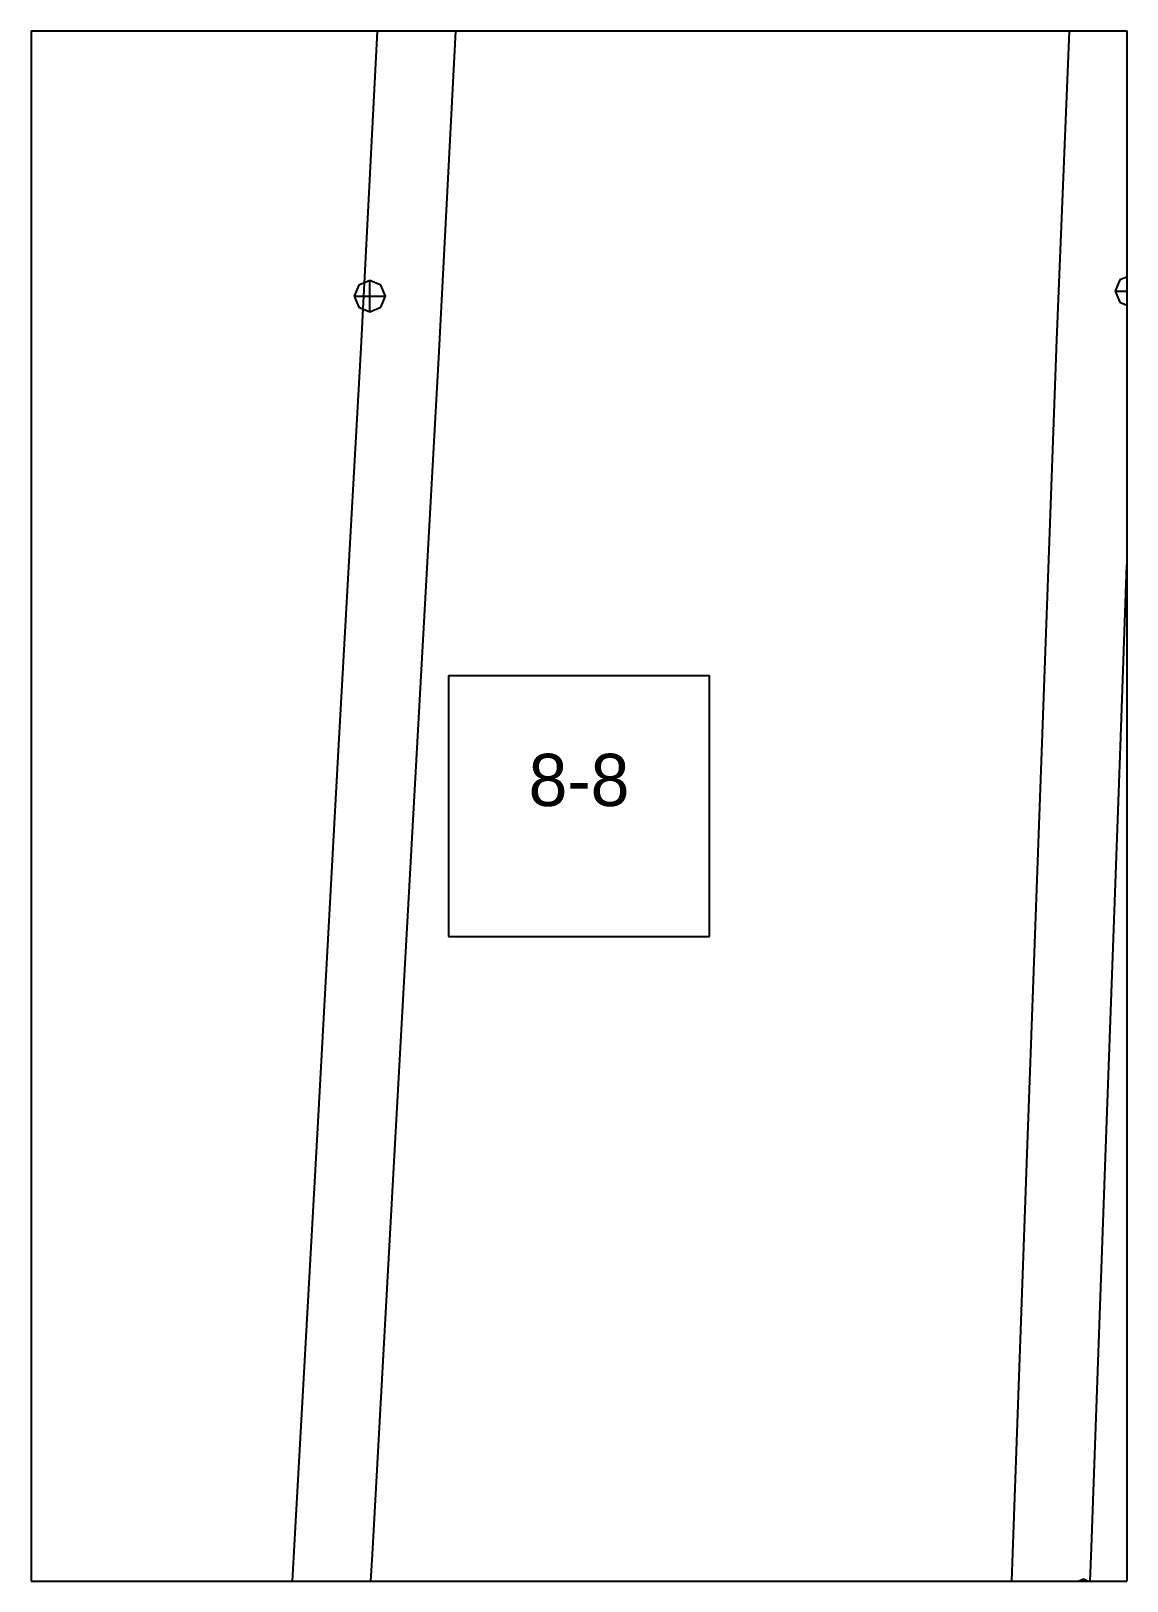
# Paper-space layout 'Plan 8-8' of a CAD drawing. Header units: metres, sheet in millimetres. Extents: x 0 to 210, y 0 to 297.
# The model-space entities are those that its viewports show. They can reach past a viewport. Long polylines and large blocks are cut down to what shows.
import ezdxf
from ezdxf.enums import TextEntityAlignment as Align

# ---------------------------------------------------------------- set-up
doc = ezdxf.new("R2010")
doc.units = ezdxf.units.M
for name, color, linetype in [('default', 7, 'Continuous'), ('TEXTLAYER', 7, 'Continuous'), ('VIEWPORTS', 7, 'Continuous')]:
    doc.layers.add(name, color=color, linetype=linetype)

msp = doc.modelspace()

# ---------------------------------------------------------------- linework, layer by layer
at = {"color": 9}
for p, q in [((1470, -1782), (1470, -2079)), ((1470, -1782), (1470, -2079)), ((1680, -1782), (1680, -2079)), ((1680, -1782), (1680, -2079)), ((1260, -2079), (1470, -2079)), ((1260, -2079), (1470, -2079)), ((1470, -2079), (1680, -2079)), ((1470, -2079), (1470, -2376)), ((1470, -2079), (1680, -2079)), ((1470, -2079), (1470, -2376)), ((1680, -2079), (1890, -2079)), ((1680, -2079), (1680, -2376)), ((1680, -2079), (1890, -2079)), ((1680, -2079), (1680, -2376)), ((1550, -2202.5), (1600, -2202.5)), ((1550, -2202.5), (1550, -2252.5)), ((1600, -2252.5), (1600, -2202.5)), ((1550, -2252.5), (1600, -2252.5)), ((1260, -2376), (1470, -2376)), ((1260, -2376), (1470, -2376)), ((1470, -2376), (1680, -2376)), ((1470, -2376), (1470, -2673)), ((1470, -2376), (1680, -2376)), ((1470, -2376), (1470, -2673)), ((1680, -2376), (1890, -2376)), ((1680, -2376), (1680, -2673)), ((1680, -2376), (1890, -2376)), ((1680, -2376), (1680, -2673))]:
    msp.add_line(p, q, dxfattribs=at)
at = {"layer": 'default', "color": 7, "linetype": 'Continuous'}
for p, q in [((1666.57, -2138.15), (1669.68, -2060.93)), ((1533.23, -2139.73), (1537.21, -2062.56)), ((1548.21, -2140.39), (1552.2, -2063.22)), ((1680.76, -2125.83), (1678.63, -2126.71)), ((1682.88, -2126.71), (1680.76, -2125.83)), ((1680.76, -2131.83), (1680.76, -2125.83)), ((1532.82, -2127.69), (1531.94, -2129.81)), ((1534.94, -2126.81), (1532.82, -2127.69)), ((1537.06, -2127.69), (1534.94, -2126.81)), ((1534.94, -2132.81), (1534.94, -2126.81)), ((1537.94, -2129.81), (1537.06, -2127.69)), ((1678.63, -2126.71), (1677.76, -2128.83)), ((1677.76, -2128.83), (1678.63, -2130.95)), ((1677.76, -2128.83), (1683.76, -2128.83)), ((1531.94, -2129.81), (1532.82, -2131.93)), ((1531.94, -2129.81), (1537.94, -2129.81)), ((1532.82, -2131.93), (1534.94, -2132.81)), ((1534.94, -2132.81), (1537.06, -2131.93)), ((1537.06, -2131.93), (1537.94, -2129.81)), ((1678.63, -2130.95), (1680.76, -2131.83)), ((1680.76, -2131.83), (1682.88, -2130.95)), ((1663.75, -2215.37), (1666.57, -2138.15)), ((1528.95, -2216.89), (1533.23, -2139.73)), ((1543.94, -2217.55), (1548.21, -2140.39)), ((1678.73, -2216.08), (1681.55, -2138.86)), ((1660.96, -2292.37), (1663.75, -2215.37)), ((1524.68, -2293.82), (1528.95, -2216.89)), ((1539.66, -2294.48), (1543.94, -2217.55)), ((1675.95, -2293.08), (1678.73, -2216.08)), ((1658.21, -2368.89), (1660.96, -2292.37)), ((1520.42, -2370.26), (1524.68, -2293.82)), ((1535.41, -2370.93), (1539.66, -2294.48)), ((1673.19, -2369.6), (1675.95, -2293.08)), ((1655.49, -2444.65), (1658.21, -2368.89)), ((1670.48, -2445.36), (1673.19, -2369.6)), ((1516.21, -2445.95), (1520.42, -2370.26)), ((1531.19, -2446.62), (1535.41, -2370.93)), ((1671.66, -2375.67), (1669.54, -2376.55)), ((1673.79, -2376.55), (1671.66, -2375.67)), ((1671.66, -2381.67), (1671.66, -2375.67)), ((1518.99, -2377.31), (1518.11, -2379.43)), ((1521.11, -2376.43), (1518.99, -2377.31)), ((1523.24, -2377.31), (1521.11, -2376.43)), ((1521.11, -2382.43), (1521.11, -2376.43)), ((1524.11, -2379.43), (1523.24, -2377.31)), ((1669.54, -2376.55), (1668.66, -2378.67)), ((1674.66, -2378.67), (1673.79, -2376.55))]:
    msp.add_line(p, q, dxfattribs=at)

# ---------------------------------------------------------------- texts
at = {"layer": 'TEXTLAYER', "color": 1}
msp.add_text('8-8', height=10, dxfattribs=at).set_placement((1575, -2227.5), align=Align.CENTER)

psp = doc.layouts.new('Plan 8-8')

# ---------------------------------------------------------------- viewports
at = {"layer": 'VIEWPORTS'}
psp.add_viewport(center=(105, 148.5), size=(210, 297), view_center_point=(1575, -2227.5), view_height=297, dxfattribs=at)

doc.saveas('drawing.dxf')
